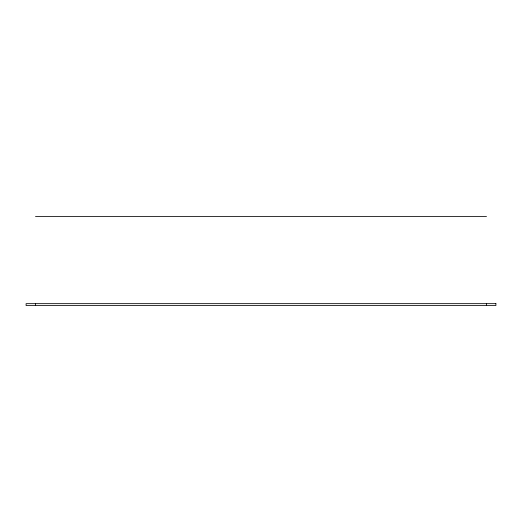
<?xml version="1.0" encoding="UTF-8"?>
<svg xmlns="http://www.w3.org/2000/svg" width="522" height="522" viewBox="0 0 522 522"><rect width="100%" height="100%" fill="white"/><g stroke="black" fill="none" stroke-linecap="round" stroke-linejoin="round"><path stroke-width="0.78" d="M35.496 216.46L486.504 216.46M486.504 303.66L486.504 305.54M35.496 303.66L35.496 305.54M495.9 303.66L26.1 303.66L26.1 305.54L495.9 305.54L495.9 303.66"/></g></svg>
